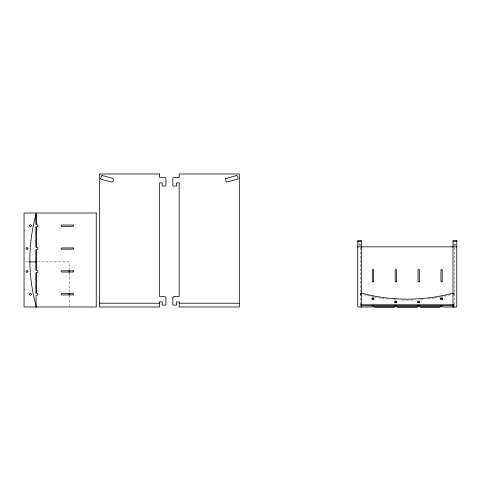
<?xml version="1.0" encoding="UTF-8"?>
<svg xmlns="http://www.w3.org/2000/svg" width="481" height="481" viewBox="0 0 481 481"><rect width="100%" height="100%" fill="white"/><g stroke="black" fill="none" stroke-linecap="round" stroke-linejoin="round"><path stroke-width="0.36" stroke-dasharray="2.4 1.8" d="M357.768 244.095L360.9 244.095M453.637 244.095L456.77 244.095M359.018 244.276L360.9 244.276M453.637 244.276L455.519 244.276M359.018 245.166L360.9 245.166M453.637 245.166L455.519 245.166M25.529 261.874L29.227 261.874M37.362 261.874L69.168 261.874L69.168 270.009M360.275 293.133L361.526 293.133M453.012 293.133L454.262 293.133M360.275 293.362L361.526 293.362M453.012 293.362L454.262 293.362M360.275 293.879L361.526 293.879M453.012 293.879L454.262 293.879M360.275 294.107L361.526 294.107M453.012 294.107L454.262 294.107M360.275 294.961L361.526 294.961M453.012 294.961L454.262 294.961M360.275 304.882L361.526 304.882M453.012 304.882L454.262 304.882M360.275 304.984L361.526 304.984M453.012 304.984L454.262 304.984M360.275 305.501L361.526 305.501M453.012 305.501L454.262 305.501M454.262 247.577L454.262 306.247M360.275 247.577L360.275 306.992M69.168 272.967L69.168 292.935M69.168 295.893L69.168 306.253M450.98 294.643A171.194 165.362 0 0 1 442.099 296.663M441.414 296.801A171.194 165.362 0 0 1 435.203 297.901M434.511 298.016A171.194 165.362 0 0 1 431.042 298.521M430.351 298.611A171.194 165.362 0 0 1 426.172 299.11M422.679 299.447A171.194 165.362 0 0 1 418.482 299.765M412.878 300.03A171.194 165.362 0 0 1 401.653 300.03M396.049 299.765A171.194 165.362 0 0 1 391.853 299.447M388.365 299.11A171.194 165.362 0 0 1 385.576 298.791M384.187 298.611A171.194 165.362 0 0 1 381.409 298.226M380.718 298.118A171.194 165.362 0 0 1 377.254 297.559M376.563 297.438A171.194 165.362 0 0 1 374.495 297.066M373.809 296.933A171.194 165.362 0 0 1 363.558 294.643"/><path stroke-width="0.72" d="M36.081 212.999L36.081 224.176A0.625 0.625 0 0 0 36.652 224.747L37.019 224.747A0.938 0.938 0 0 1 37.963 225.685A0.938 0.938 0 0 1 37.019 226.629L36.652 226.629A0.625 0.625 0 0 0 36.081 227.2L36.081 247.048A0.625 0.625 0 0 0 36.652 247.619L37.019 247.619A0.938 0.938 0 0 1 37.963 248.557A0.938 0.938 0 0 1 37.019 249.501L36.652 249.501A0.625 0.625 0 0 0 36.081 250.072L36.081 269.919A0.625 0.625 0 0 0 36.652 270.484L37.019 270.49A0.938 0.938 0 0 1 37.963 271.428A0.938 0.938 0 0 1 37.019 272.372L36.652 272.372A0.625 0.625 0 0 0 36.081 272.943L36.081 292.791A0.625 0.625 0 0 0 36.652 293.356L37.019 293.362A0.938 0.938 0 0 1 37.963 294.3A0.938 0.938 0 0 1 37.019 295.238L36.652 295.244A0.625 0.625 0 0 0 36.081 295.815L36.081 306.992L36.081 305.736A171.194 171.194 0 0 1 36.081 214.249M36.081 269.919L36.081 250.072M395.015 305.579A0.938 0.938 0 0 0 394.895 306.048L394.889 306.415A0.625 0.625 0 0 1 394.318 306.986L374.471 306.986A0.625 0.625 0 0 1 373.905 306.415L373.899 306.048A0.938 0.938 0 0 0 373.773 305.579M417.887 305.579A0.938 0.938 0 0 0 417.761 306.048L417.761 306.415A0.625 0.625 0 0 1 417.189 306.986L397.342 306.986A0.625 0.625 0 0 1 396.777 306.415L396.771 306.048A0.938 0.938 0 0 0 396.645 305.579M419.516 305.579A0.938 0.938 0 0 1 419.642 306.048L419.642 306.415A0.625 0.625 0 0 0 420.214 306.986L440.061 306.986A0.625 0.625 0 0 0 440.632 306.415L440.632 306.048A0.938 0.938 0 0 1 440.758 305.579M357.768 241.66L361.526 241.66M453.012 241.66L456.77 241.66M357.587 246.837L456.95 246.837M29.227 261.874L36.622 261.874M99.477 303.228L159.632 303.228M179.16 303.228L239.316 303.228M361.766 304.756L453.517 304.756M361.766 305.73L453.517 305.73M454.262 306.992L443.085 306.986A0.625 0.625 0 0 1 442.514 306.415L442.514 306.048A0.938 0.938 0 0 0 442.388 305.579M374.471 306.986L394.318 306.986M397.342 306.986L417.189 306.986M420.214 306.986L440.061 306.986M36.081 214.49L36.081 224.176M441.576 305.537L441.576 306.992M418.704 305.537L418.704 306.992M395.833 305.537L395.833 306.992M372.961 305.537L372.961 306.992M361.526 306.992L361.526 240.518L357.768 240.518L357.768 306.992L371.446 306.986A0.625 0.625 0 0 0 372.017 306.415L372.023 306.048A0.938 0.938 0 0 1 372.15 305.579M69.168 270.749L69.168 272.228M69.168 293.675L69.168 295.154M36.081 227.2L36.081 247.048M36.081 272.943L36.081 292.791M453.012 293.133A171.194 165.362 0 0 1 361.526 293.133M372.035 299.41A0.938 0.908 0 0 1 372.895 298.677L373.142 298.689A0.938 0.908 0 0 1 373.899 299.519M394.907 302.753A0.938 0.908 0 0 1 395.767 302.02L396.013 302.032A0.938 0.908 0 0 1 396.771 302.862M417.779 302.753A0.938 0.908 0 0 1 418.638 302.02L418.879 302.032A0.938 0.908 0 0 1 419.642 302.862M440.65 299.41A0.938 0.908 0 0 1 441.51 298.677L441.75 298.689A0.938 0.908 0 0 1 442.514 299.519M172.847 297.817L172.841 304.533A0.625 0.625 0 0 0 173.413 305.104L176.605 305.104L176.605 302.862A0.625 0.625 0 0 1 176.605 301.978A0.625 0.625 0 0 1 177.489 301.978L178.277 301.978A0.625 0.625 0 0 1 179.16 301.978A0.625 0.625 0 0 1 179.16 302.862L179.16 306.992L239.316 306.992L239.316 174.008L179.16 174.008L179.16 177.615L173.984 177.621A1.251 1.251 0 0 0 172.847 178.758L172.841 185.48A0.625 0.625 0 0 0 173.413 186.051L176.605 186.051L176.605 183.808A0.625 0.625 0 0 1 176.605 182.924A0.625 0.625 0 0 1 177.489 182.924L178.277 182.924A0.625 0.625 0 0 1 179.16 182.924A0.625 0.625 0 0 1 179.16 183.808L179.16 296.669L173.984 296.675A1.251 1.251 0 0 0 172.847 297.817M27.892 248.491L27.874 248.737A0.938 0.938 0 0 1 27.02 249.495L26.774 249.483A0.938 0.938 0 0 1 26.888 247.619L27.134 247.637A0.938 0.938 0 0 1 27.892 248.491M27.892 271.362L27.874 271.609A0.938 0.938 0 0 1 27.02 272.366L26.774 272.354A0.938 0.938 0 0 1 26.888 270.49L27.134 270.508A0.938 0.938 0 0 1 27.892 271.362M31.349 225.619L31.337 225.866A0.938 0.938 0 0 1 30.477 226.623L30.237 226.611A0.938 0.938 0 0 1 29.473 225.751L29.491 225.511A0.938 0.938 0 0 1 30.345 224.747L30.592 224.765A0.938 0.938 0 0 1 31.349 225.619M31.349 294.234L31.337 294.48A0.938 0.938 0 0 1 30.477 295.238L30.237 295.226A0.938 0.938 0 0 1 30.345 293.362L30.592 293.38A0.938 0.938 0 0 1 31.349 294.234M372.035 298.436L372.023 298.677A0.938 0.908 0 0 0 372.781 299.501L373.028 299.513A0.938 0.908 0 0 0 373.881 298.785L373.899 298.545A0.938 0.908 0 0 0 373.142 297.721L372.895 297.703A0.938 0.908 0 0 0 372.035 298.436M394.907 301.779L394.895 302.014A0.938 0.908 0 0 0 396.753 302.122L396.771 301.888A0.938 0.908 0 0 0 396.013 301.064L395.767 301.046A0.938 0.908 0 0 0 394.907 301.779M417.779 301.779L417.767 302.014A0.938 0.908 0 0 0 419.624 302.122L419.642 301.888A0.938 0.908 0 0 0 418.879 301.064L418.638 301.046A0.938 0.908 0 0 0 417.779 301.779M440.65 298.436L440.638 298.677A0.938 0.908 0 0 0 442.496 298.785L442.514 298.545A0.938 0.908 0 0 0 441.75 297.721L441.51 297.703A0.938 0.908 0 0 0 440.65 298.436M100.661 178.583L101.148 179.329L111.508 181.914C113.005 183.117 114.328 177.994 112.482 178.283L102.561 175.625C100.842 174.465 101.539 177.988 100.661 178.583M225.403 178.625C225.932 179.629 225.613 182.906 227.285 181.914L237.205 179.251C239.051 179.539 237.728 174.423 236.231 175.625L225.403 178.625M159.632 174.008L99.477 174.008L99.477 306.992L159.632 306.992L159.632 302.862A0.625 0.625 0 0 1 159.632 301.978A0.625 0.625 0 0 1 160.516 301.978L161.303 301.978A0.625 0.625 0 0 1 162.187 301.978A0.625 0.625 0 0 1 162.187 302.862L162.187 305.104L165.38 305.104A0.625 0.625 0 0 0 165.951 304.533L165.945 297.817A1.251 1.251 0 0 0 164.809 296.675L159.632 296.669L159.632 183.808A0.625 0.625 0 0 1 159.632 182.924A0.625 0.625 0 0 1 160.516 182.924L161.303 182.924A0.625 0.625 0 0 1 162.187 182.924A0.625 0.625 0 0 1 162.187 183.808L162.187 186.051L165.38 186.051A0.625 0.625 0 0 0 165.951 185.48L165.945 178.758A1.251 1.251 0 0 0 164.809 177.621L159.632 177.615L159.632 174.008M96.236 212.999L24.05 212.999L24.05 306.992L96.236 306.992L96.236 212.999M73.052 225.06L61.772 225.06A0.625 0.625 0 0 0 61.147 225.685A0.625 0.625 0 0 0 61.772 226.317L73.052 226.317A0.625 0.625 0 0 0 73.677 225.685A0.625 0.625 0 0 0 73.052 225.06M456.77 240.518L453.012 240.518L453.012 306.992L456.77 306.992L456.77 240.518M73.052 247.931L61.772 247.931A0.625 0.625 0 0 0 61.147 248.557A0.625 0.625 0 0 0 61.772 249.182L73.052 249.182A0.625 0.625 0 0 0 73.677 248.557A0.625 0.625 0 0 0 73.052 247.931M73.052 270.803L61.772 270.803A0.625 0.625 0 0 0 61.147 271.428A0.625 0.625 0 0 0 61.772 272.054L73.052 272.054A0.625 0.625 0 0 0 73.677 271.428A0.625 0.625 0 0 0 73.052 270.803M73.052 293.675L61.772 293.675A0.625 0.625 0 0 0 61.147 294.3A0.625 0.625 0 0 0 61.772 294.925L73.052 294.925A0.625 0.625 0 0 0 73.677 294.3A0.625 0.625 0 0 0 73.052 293.675M442.201 281.301L442.201 270.021A0.625 0.625 0 0 0 441.576 269.39A0.625 0.625 0 0 0 440.945 270.021L440.945 281.301A0.625 0.625 0 0 0 441.576 281.926A0.625 0.625 0 0 0 442.201 281.301M419.33 281.301L419.33 270.021A0.625 0.625 0 0 0 418.704 269.39A0.625 0.625 0 0 0 418.079 270.021L418.079 281.301A0.625 0.625 0 0 0 418.704 281.926A0.625 0.625 0 0 0 419.33 281.301M396.458 281.301L396.458 270.021A0.625 0.625 0 0 0 395.833 269.39A0.625 0.625 0 0 0 395.208 270.021L395.208 281.301A0.625 0.625 0 0 0 395.833 281.926A0.625 0.625 0 0 0 396.458 281.301M373.587 281.301L373.587 270.021A0.625 0.625 0 0 0 372.961 269.39A0.625 0.625 0 0 0 372.336 270.021L372.336 281.301A0.625 0.625 0 0 0 372.961 281.926A0.625 0.625 0 0 0 373.587 281.301"/></g></svg>
